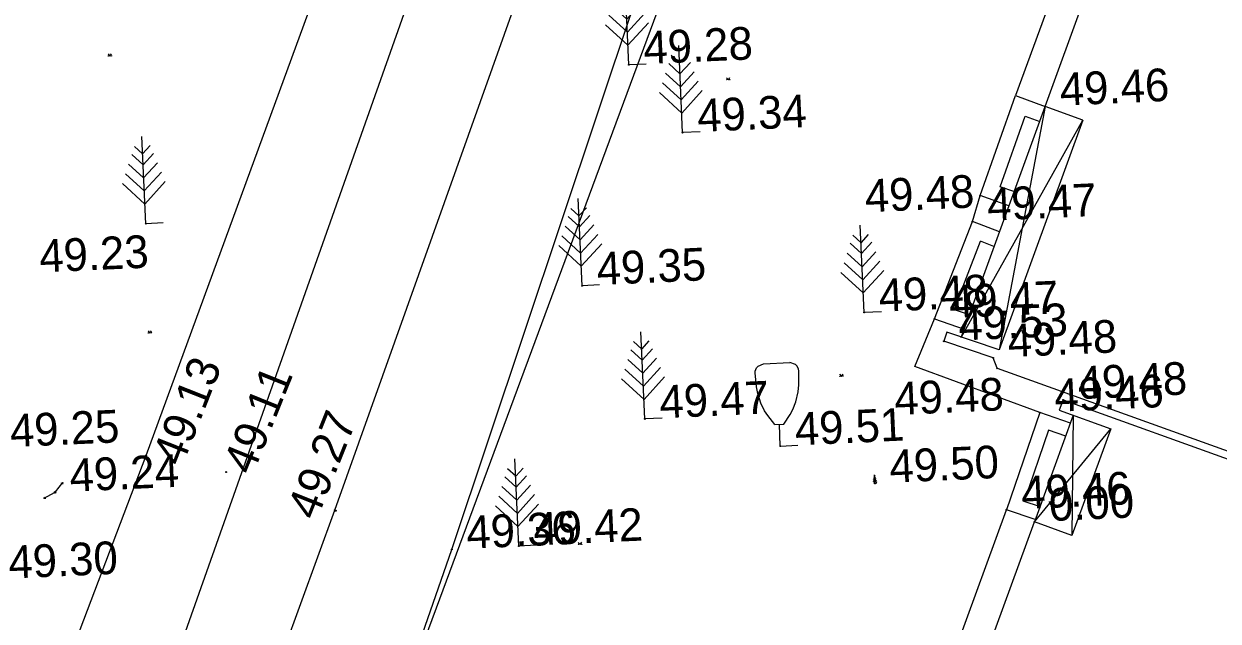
# Model space of a CAD drawing. Extents: x 641407 to 642093, y 6455165 to 6455786.
# Drawn here: x 641661.47 to 641688.85, y 6455568.89 to 6455582.57 of the extents above; entities that cross this region are included whole.
import ezdxf

# ---------------------------------------------------------------- set-up
doc = ezdxf.new("R2010")
doc.units = 0
for name, color, linetype in [('40_KRUNDIPII', 7, 'Continuous'), ('63_KARVUD', 7, 'Continuous'), ('AIAD', 7, 'Continuous'), ('Default', 7, 'Continuous'), ('KALLAS', 7, 'Continuous'), ('KRAAV', 7, 'Continuous'), ('PUUDPQQSAD', 7, 'Continuous'), ('RESTKAEV', 7, 'Continuous'), ('SIDEPOST', 7, 'Continuous'), ('TANAV', 7, 'Continuous'), ('TEEAAR', 7, 'Continuous'), ('VALGUSTUSPOST', 7, 'Continuous')]:
    doc.layers.add(name, color=color, linetype=linetype)

# ---------------------------------------------------------------- blocks, each defined once
blk = doc.blocks.new('PUNK11')
at = {"layer": 'Default'}
blk.add_circle((0, 0), 10, dxfattribs=at)
blk = doc.blocks.new('VMAND8')
at = {"layer": 'AIAD'}
for p, q in [((0, 0), (0, 2000)), ((0, 1600), (-181.08, 1781.08)), ((0, 1600), (181.08, 1781.08)), ((0, 1050), (-329.73, 1379.73)), ((0, 1350), (-248.65, 1598.65)), ((0, 1350), (248.65, 1598.65)), ((0, 1050), (329.73, 1379.73)), ((0, 750), (-410.81, 1160.81)), ((0, 750), (410.81, 1160.81)), ((0, 450), (-491.89, 941.89)), ((0, 450), (491.89, 941.89)), ((400, 0), (0, 0))]:
    blk.add_line(p, q, dxfattribs=at)
blk = doc.blocks.new('VKIT10')
at = {"layer": 'AIAD'}
for p, q in [((-300, 1900), (300, 1900)), ((-100, 500), (100, 500)), ((0, 0), (0, 500)), ((0, 0), (400, 0))]:
    blk.add_line(p, q, dxfattribs=at)
for points in [[(-100, 500), (-258.4, 712.96), (-322.92, 824.71), (-400, 1000), (-461.28, 1225.3), (-484.95, 1381.3), (-500, 1700), (-497.94, 1741.58), (-468.34, 1813.02), (-428.03, 1850.1), (-300, 1900)], [(100, 500), (258.4, 712.96), (322.92, 824.71), (400, 1000), (461.28, 1225.3), (484.95, 1381.3), (500, 1700), (497.94, 1741.58), (468.34, 1813.02), (428.03, 1850.1), (300, 1900)]]:
    blk.add_lwpolyline(points, dxfattribs=at)
blk = doc.blocks.new('VKUUS8')
at = {"layer": 'Default'}
for p, q in [((0, 55), (-47.529, 28.595)), ((0, 90), (-38.396, 68.669)), ((0, 120), (-29.795, 103.447)), ((0, 150), (-21.195, 138.225)), ((0, 180), (-12.594, 173.003)), ((0, 0), (0, 200)), ((0, 180), (12.594, 173.003)), ((0, 150), (21.195, 138.225)), ((0, 120), (29.795, 103.447)), ((0, 90), (38.396, 68.669)), ((0, 55), (47.529, 28.595)), ((40, 0), (0, 0))]:
    blk.add_line(p, q, dxfattribs=at)
blk = doc.blocks.new('VELT12')
at = {"layer": 'Default'}
blk.add_circle((0, 0), 20, dxfattribs=at)
blk = doc.blocks.new('WMNO11')
at = {"layer": 'Default'}
blk.add_line((20, 0), (290.002, -0.001), dxfattribs=at)
blk.add_lwpolyline([(253.593, 17.613), (290.002, -0.001), (253.076, -17.623)], dxfattribs=at)
blk = doc.blocks.new('VMUR13')
at = {"layer": 'Default'}
for p, q in [((-40, 51), (0, 0)), ((0, 0), (40, 51))]:
    blk.add_line(p, q, dxfattribs=at)
for centre, radius in [((-35, 6), 4.28), ((35, 6), 4.52)]:
    blk.add_circle(centre, radius, dxfattribs=at)

msp = doc.modelspace()

# ---------------------------------------------------------------- linework, layer by layer
at = {"layer": '40_KRUNDIPII'}
for p, q in [((641666.109, 6455572.305), (641666.109, 6455572.305)), ((641666.109, 6455572.305), (641666.109, 6455572.305)), ((641666.109, 6455572.305), (641666.109, 6455572.305)), ((641666.109, 6455572.305), (641666.109, 6455572.305)), ((641668.624, 6455571.419), (641668.624, 6455571.419)), ((641668.624, 6455571.419), (641668.624, 6455571.419)), ((641668.624, 6455571.419), (641668.624, 6455571.419)), ((641668.624, 6455571.419), (641668.624, 6455571.419))]:
    msp.add_line(p, q, dxfattribs=at)
msp.add_lwpolyline([(641660.84, 6455541.989), (641686.158, 6455610.263), (641821.195, 6455560.53), (641803.496, 6455511.644), (641756.482, 6455528.666), (641749.677, 6455509.864), (641691.37, 6455530.975)], close=True, dxfattribs=at)
at = {"layer": 'AIAD'}
for p, q in [((641675.343, 6455581.633), (641675.343, 6455581.633)), ((641675.343, 6455581.633), (641675.343, 6455581.633)), ((641675.343, 6455581.633), (641675.343, 6455581.633)), ((641675.343, 6455581.633), (641675.343, 6455581.633)), ((641676.576, 6455580.08), (641676.576, 6455580.08)), ((641676.576, 6455580.08), (641676.576, 6455580.08)), ((641676.576, 6455580.08), (641676.576, 6455580.08)), ((641676.576, 6455580.08), (641676.576, 6455580.08)), ((641664.267, 6455577.995), (641664.267, 6455577.995)), ((641664.267, 6455577.995), (641664.267, 6455577.995)), ((641664.267, 6455577.995), (641664.267, 6455577.995)), ((641664.267, 6455577.995), (641664.267, 6455577.995)), ((641674.271, 6455576.573), (641674.271, 6455576.573)), ((641674.271, 6455576.573), (641674.271, 6455576.573)), ((641674.271, 6455576.573), (641674.271, 6455576.573)), ((641674.271, 6455576.573), (641674.271, 6455576.573)), ((641680.738, 6455575.96), (641680.738, 6455575.96)), ((641680.738, 6455575.96), (641680.738, 6455575.96)), ((641680.738, 6455575.96), (641680.738, 6455575.96)), ((641680.738, 6455575.96), (641680.738, 6455575.96)), ((641675.711, 6455573.522), (641675.711, 6455573.522)), ((641675.711, 6455573.522), (641675.711, 6455573.522)), ((641675.711, 6455573.522), (641675.711, 6455573.522)), ((641675.711, 6455573.522), (641675.711, 6455573.522)), ((641678.816, 6455572.901), (641678.816, 6455572.901)), ((641678.816, 6455572.901), (641678.816, 6455572.901)), ((641678.816, 6455572.901), (641678.816, 6455572.901)), ((641678.816, 6455572.901), (641678.816, 6455572.901)), ((641680.984, 6455572.044), (641680.984, 6455572.044)), ((641680.984, 6455572.044), (641680.984, 6455572.044)), ((641680.984, 6455572.044), (641680.984, 6455572.044)), ((641680.984, 6455572.044), (641680.984, 6455572.044)), ((641672.822, 6455570.61), (641672.822, 6455570.61)), ((641672.822, 6455570.61), (641672.822, 6455570.61)), ((641672.822, 6455570.61), (641672.822, 6455570.61)), ((641672.822, 6455570.61), (641672.822, 6455570.61))]:
    msp.add_line(p, q, dxfattribs=at)
at = {"layer": 'KALLAS'}
for p, q in [((641664.28, 6455572.687), (641664.28, 6455572.687)), ((641664.28, 6455572.687), (641664.28, 6455572.687)), ((641664.28, 6455572.687), (641664.28, 6455572.687)), ((641664.28, 6455572.687), (641664.28, 6455572.687)), ((641668.6, 6455571.434), (641668.6, 6455571.434)), ((641668.6, 6455571.434), (641668.6, 6455571.434)), ((641668.6, 6455571.434), (641668.6, 6455571.434)), ((641668.6, 6455571.434), (641668.6, 6455571.434)), ((641671.285, 6455570.534), (641671.285, 6455570.534)), ((641671.285, 6455570.534), (641671.285, 6455570.534)), ((641671.285, 6455570.534), (641671.285, 6455570.534)), ((641671.285, 6455570.534), (641671.285, 6455570.534))]:
    msp.add_line(p, q, dxfattribs=at)
for points in [[(641659.56, 6455560.281), (641664.28, 6455572.687), (641668.664, 6455584.656), (641673.158, 6455595.574), (641674.384, 6455600.24), (641673.521, 6455601.166), (641665.556, 6455603.281)], [(641659.56, 6455560.281), (641664.28, 6455572.687), (641668.664, 6455584.656), (641673.158, 6455595.574), (641674.384, 6455600.24), (641673.521, 6455601.166), (641665.556, 6455603.281)], [(641661.357, 6455551.215), (641661.586, 6455552.194), (641668.6, 6455571.434), (641672.77, 6455583.108), (641675.976, 6455591.983), (641676.528, 6455592.848), (641677.276, 6455593.62), (641678.118, 6455594.231), (641679.045, 6455594.735), (641683.801, 6455596.465), (641684.786, 6455596.66), (641685.836, 6455596.733), (641687.086, 6455596.538), (641703.267, 6455591.264)], [(641661.357, 6455551.215), (641661.586, 6455552.194), (641668.6, 6455571.434), (641672.77, 6455583.108), (641675.976, 6455591.983), (641676.528, 6455592.848), (641677.276, 6455593.62), (641678.118, 6455594.231), (641679.045, 6455594.735), (641683.801, 6455596.465), (641684.786, 6455596.66), (641685.836, 6455596.733), (641687.086, 6455596.538), (641703.267, 6455591.264)], [(641685.372, 6455539.69), (641680.568, 6455540.538), (641670.258, 6455544.13), (641665.736, 6455546.052), (641664.911, 6455546.699), (641664.331, 6455548.458), (641665.349, 6455553.471), (641671.285, 6455570.534), (641675.468, 6455583.027), (641680.414, 6455595.054)], [(641685.372, 6455539.69), (641680.568, 6455540.538), (641670.258, 6455544.13), (641665.736, 6455546.052), (641664.911, 6455546.699), (641664.331, 6455548.458), (641665.349, 6455553.471), (641671.285, 6455570.534), (641675.468, 6455583.027), (641680.414, 6455595.054)]]:
    msp.add_lwpolyline(points, dxfattribs=at)
at = {"layer": 'KRAAV'}
msp.add_line((641662.187, 6455571.84), (641662.187, 6455571.84), dxfattribs=at)
msp.add_line((641662.187, 6455571.84), (641662.187, 6455571.84), dxfattribs=at)
msp.add_line((641662.187, 6455571.84), (641662.187, 6455571.84), dxfattribs=at)
msp.add_line((641662.187, 6455571.84), (641662.187, 6455571.84), dxfattribs=at)
at = {"layer": 'PUUDPQQSAD'}
for p, q in [((641684.889, 6455580.682), (641688.558, 6455590.768)), ((641684.889, 6455580.682), (641688.558, 6455590.768)), ((641682.963, 6455575.386), (641684.889, 6455580.682)), ((641682.963, 6455575.386), (641684.889, 6455580.682)), ((641684.889, 6455580.682), (641683.832, 6455575.102)), ((641684.889, 6455580.682), (641683.832, 6455575.102)), ((641684.889, 6455580.682), (641684.889, 6455580.682)), ((641685.748, 6455580.369), (641684.889, 6455580.682)), ((641684.889, 6455580.682), (641684.889, 6455580.682)), ((641684.889, 6455580.682), (641684.889, 6455580.682)), ((641684.889, 6455580.682), (641684.889, 6455580.682)), ((641685.748, 6455580.369), (641684.889, 6455580.682)), ((641682.963, 6455575.386), (641685.748, 6455580.369)), ((641682.963, 6455575.386), (641685.748, 6455580.369)), ((641685.748, 6455580.369), (641683.832, 6455575.102)), ((641685.748, 6455580.369), (641683.832, 6455575.102)), ((641682.633, 6455575.507), (641682.564, 6455575.302)), ((641682.633, 6455575.507), (641682.564, 6455575.302)), ((641682.564, 6455575.302), (641682.564, 6455575.302)), ((641682.564, 6455575.302), (641682.564, 6455575.302)), ((641682.564, 6455575.302), (641682.564, 6455575.302)), ((641682.564, 6455575.302), (641682.564, 6455575.302)), ((641683.832, 6455575.102), (641682.633, 6455575.507)), ((641683.832, 6455575.102), (641682.633, 6455575.507)), ((641683.694, 6455574.921), (641683.694, 6455574.921)), ((641683.694, 6455574.921), (641683.694, 6455574.921)), ((641683.694, 6455574.921), (641683.694, 6455574.921)), ((641683.694, 6455574.921), (641683.694, 6455574.921)), ((641683.784, 6455574.682), (641683.784, 6455574.682)), ((641683.784, 6455574.682), (641694.062, 6455571)), ((641683.784, 6455574.682), (641683.784, 6455574.682)), ((641683.784, 6455574.682), (641683.784, 6455574.682)), ((641683.784, 6455574.682), (641683.784, 6455574.682)), ((641683.784, 6455574.682), (641694.062, 6455571)), ((641685.297, 6455573.958), (641685.212, 6455573.722)), ((641685.297, 6455573.958), (641685.212, 6455573.722)), ((641685.297, 6455573.958), (641685.297, 6455573.958)), ((641685.297, 6455573.958), (641696.885, 6455569.807)), ((641685.297, 6455573.958), (641685.297, 6455573.958)), ((641685.297, 6455573.958), (641685.297, 6455573.958)), ((641685.297, 6455573.958), (641685.297, 6455573.958)), ((641685.297, 6455573.958), (641696.885, 6455569.807)), ((641685.212, 6455573.722), (641686.389, 6455573.294)), ((641685.212, 6455573.722), (641686.389, 6455573.294)), ((641685.53, 6455573.607), (641684.642, 6455571.165)), ((641685.53, 6455573.607), (641684.642, 6455571.165)), ((641685.53, 6455573.607), (641685.501, 6455570.853)), ((641685.53, 6455573.607), (641685.501, 6455570.853)), ((641684.642, 6455571.165), (641686.389, 6455573.294)), ((641684.642, 6455571.165), (641686.389, 6455573.294)), ((641686.389, 6455573.294), (641685.501, 6455570.853)), ((641686.389, 6455573.294), (641685.501, 6455570.853)), ((641680.944, 6455561.044), (641684.642, 6455571.165)), ((641680.944, 6455561.044), (641684.642, 6455571.165)), ((641684.642, 6455571.165), (641684.642, 6455571.165)), ((641685.501, 6455570.853), (641684.642, 6455571.165)), ((641684.642, 6455571.165), (641684.642, 6455571.165)), ((641684.642, 6455571.165), (641684.642, 6455571.165)), ((641684.642, 6455571.165), (641684.642, 6455571.165)), ((641685.501, 6455570.853), (641684.642, 6455571.165))]:
    msp.add_line(p, q, dxfattribs=at)
msp.add_lwpolyline([(641683.784, 6455574.682), (641683.694, 6455574.921), (641682.564, 6455575.302)], dxfattribs=at)
msp.add_lwpolyline([(641683.784, 6455574.682), (641683.694, 6455574.921), (641682.564, 6455575.302)], dxfattribs=at)
at = {"layer": 'SIDEPOST'}
msp.add_line((641659.858, 6455553.625), (641677.316, 6455602.936), dxfattribs=at)
msp.add_line((641659.858, 6455553.625), (641677.316, 6455602.936), dxfattribs=at)
at = {"layer": 'TANAV'}
for p, q in [((641685.651, 6455584.877), (641684.208, 6455580.929)), ((641685.651, 6455584.877), (641684.208, 6455580.929)), ((641683.396, 6455578.637), (641684.208, 6455580.929)), ((641683.396, 6455578.637), (641684.208, 6455580.929)), ((641684.208, 6455580.929), (641684.889, 6455580.682)), ((641684.208, 6455580.929), (641684.889, 6455580.682)), ((641683.855, 6455578.843), (641684.426, 6455580.457)), ((641683.855, 6455578.843), (641684.426, 6455580.457)), ((641684.426, 6455580.457), (641684.763, 6455580.335)), ((641684.426, 6455580.457), (641684.763, 6455580.335)), ((641683.221, 6455578.047), (641683.396, 6455578.637)), ((641683.221, 6455578.047), (641683.396, 6455578.637)), ((641683.396, 6455578.637), (641683.396, 6455578.637)), ((641684.057, 6455578.403), (641683.396, 6455578.637)), ((641683.396, 6455578.637), (641683.396, 6455578.637)), ((641683.396, 6455578.637), (641683.396, 6455578.637)), ((641683.396, 6455578.637), (641683.396, 6455578.637)), ((641684.057, 6455578.403), (641683.396, 6455578.637)), ((641684.172, 6455578.73), (641683.855, 6455578.843)), ((641684.172, 6455578.73), (641683.855, 6455578.843)), ((641682.35, 6455575.815), (641683.221, 6455578.047)), ((641682.35, 6455575.815), (641683.221, 6455578.047)), ((641683.221, 6455578.047), (641683.221, 6455578.047)), ((641683.837, 6455577.806), (641683.221, 6455578.047)), ((641683.221, 6455578.047), (641683.221, 6455578.047)), ((641683.221, 6455578.047), (641683.221, 6455578.047)), ((641683.221, 6455578.047), (641683.221, 6455578.047)), ((641683.837, 6455577.806), (641683.221, 6455578.047)), ((641682.798, 6455576.031), (641683.407, 6455577.592)), ((641682.798, 6455576.031), (641683.407, 6455577.592)), ((641683.708, 6455577.475), (641683.407, 6455577.592)), ((641683.708, 6455577.475), (641683.407, 6455577.592)), ((641682.798, 6455576.031), (641683.146, 6455575.912)), ((641682.798, 6455576.031), (641683.146, 6455575.912)), ((641682.35, 6455575.815), (641682.35, 6455575.815)), ((641682.35, 6455575.815), (641683.034, 6455575.582)), ((641682.35, 6455575.815), (641682.35, 6455575.815)), ((641682.35, 6455575.815), (641682.35, 6455575.815)), ((641682.35, 6455575.815), (641682.35, 6455575.815)), ((641682.35, 6455575.815), (641683.034, 6455575.582)), ((641684.764, 6455573.669), (641684.004, 6455571.442)), ((641684.764, 6455573.669), (641684.004, 6455571.442)), ((641684.764, 6455573.669), (641684.764, 6455573.669)), ((641685.469, 6455573.428), (641684.764, 6455573.669)), ((641684.764, 6455573.669), (641684.764, 6455573.669)), ((641684.764, 6455573.669), (641684.764, 6455573.669)), ((641684.764, 6455573.669), (641684.764, 6455573.669)), ((641685.469, 6455573.428), (641684.764, 6455573.669)), ((641684.962, 6455573.262), (641684.407, 6455571.635)), ((641684.962, 6455573.262), (641684.407, 6455571.635)), ((641685.365, 6455573.125), (641684.962, 6455573.262)), ((641685.365, 6455573.125), (641684.962, 6455573.262)), ((641684.761, 6455571.514), (641684.407, 6455571.635)), ((641684.761, 6455571.514), (641684.407, 6455571.635)), ((641682.558, 6455567.495), (641684.004, 6455571.442)), ((641682.558, 6455567.495), (641684.004, 6455571.442)), ((641684.004, 6455571.442), (641684.004, 6455571.442)), ((641684.66, 6455571.218), (641684.004, 6455571.442)), ((641684.004, 6455571.442), (641684.004, 6455571.442)), ((641684.004, 6455571.442), (641684.004, 6455571.442)), ((641684.004, 6455571.442), (641684.004, 6455571.442)), ((641684.66, 6455571.218), (641684.004, 6455571.442))]:
    msp.add_line(p, q, dxfattribs=at)
msp.add_lwpolyline([(641684.764, 6455573.669), (641681.902, 6455574.722), (641682.35, 6455575.815)], dxfattribs=at)
msp.add_lwpolyline([(641684.764, 6455573.669), (641681.902, 6455574.722), (641682.35, 6455575.815)], dxfattribs=at)

# ---------------------------------------------------------------- block references
at = {"layer": '40_KRUNDIPII', "xscale": 0.0009999011189044575, "yscale": 0.0009999011189044575, "rotation": 2.564087396761455}
for p in [(641666.109, 6455572.305), (641666.109, 6455572.305), (641668.624, 6455571.419), (641668.624, 6455571.419)]:
    msp.add_blockref('PUNK11', p, dxfattribs=at)
at = {"layer": 'AIAD', "xscale": 0.0009999011189044575, "yscale": 0.0009999011189044575, "rotation": 2.564087396761455}
for name, p in [('VMAND8', (641675.343, 6455581.633)), ('VMAND8', (641675.343, 6455581.633)), ('VMAND8', (641676.576, 6455580.08)), ('VMAND8', (641676.576, 6455580.08)), ('VMAND8', (641664.267, 6455577.995)), ('VMAND8', (641664.267, 6455577.995)), ('VMAND8', (641674.271, 6455576.573)), ('VMAND8', (641674.271, 6455576.573)), ('VMAND8', (641680.738, 6455575.96)), ('VMAND8', (641680.738, 6455575.96)), ('VMAND8', (641675.711, 6455573.522)), ('VMAND8', (641675.711, 6455573.522)), ('VKIT10', (641678.816, 6455572.901)), ('VKIT10', (641678.816, 6455572.901)), ('VMAND8', (641672.822, 6455570.61)), ('VMAND8', (641672.822, 6455570.61)), ('VKUUS8', (641680.984, 6455572.044)), ('VKUUS8', (641680.984, 6455572.044))]:
    msp.add_blockref(name, p, dxfattribs=at)
at = {"layer": 'KRAAV'}
for name, xscale, yscale, rotation in [('WMNO11', 0.0009999030009087814, 0.0009999030009087812, 51.287630715987795), ('WMNO11', 0.0009999030009087814, 0.0009999030009087812, 51.287630715987795), ('WMNO11', 0.0009999033029922553, 0.0009999033029922555, -150.5576489704598), ('WMNO11', 0.0009999033029922553, 0.0009999033029922555, -150.5576489704598), ('VELT12', 0.0009999011189044575, 0.0009999011189044575, 2.564087396761455), ('VELT12', 0.0009999011189044575, 0.0009999011189044575, 2.564087396761455)]:
    msp.add_blockref(name, (641662.187, 6455571.84), dxfattribs=dict(at, xscale=xscale, yscale=yscale, rotation=rotation))
at = {"layer": 'RESTKAEV', "xscale": 0.0009999011189044575, "yscale": 0.0009999011189044575, "rotation": 2.564087396761455}
for p in [(641663.446, 6455581.833), (641663.446, 6455581.833), (641677.624, 6455581.288), (641677.624, 6455581.288), (641664.365, 6455575.488), (641664.365, 6455575.488), (641680.217, 6455574.497), (641680.217, 6455574.497), (641674.224, 6455570.645), (641674.224, 6455570.645)]:
    msp.add_blockref('VMUR13', p, dxfattribs=at)
at = {"layer": 'VALGUSTUSPOST', "xscale": 0.0009999011189044575, "yscale": 0.0009999011189044575, "rotation": 2.564087396761455}
for p in [(641675.343, 6455581.633), (641675.343, 6455581.633), (641684.889, 6455580.682), (641684.889, 6455580.682), (641676.576, 6455580.08), (641676.576, 6455580.08), (641683.396, 6455578.637), (641683.396, 6455578.637), (641683.221, 6455578.047), (641683.221, 6455578.047), (641664.267, 6455577.995), (641664.267, 6455577.995), (641674.271, 6455576.573), (641674.271, 6455576.573), (641680.738, 6455575.96), (641680.738, 6455575.96), (641682.35, 6455575.815), (641682.35, 6455575.815), (641682.564, 6455575.302), (641682.564, 6455575.302), (641683.694, 6455574.921), (641683.694, 6455574.921), (641683.784, 6455574.682), (641683.784, 6455574.682), (641685.297, 6455573.958), (641685.297, 6455573.958), (641684.764, 6455573.669), (641684.764, 6455573.669), (641675.711, 6455573.522), (641675.711, 6455573.522), (641678.816, 6455572.901), (641678.816, 6455572.901), (641664.28, 6455572.687), (641664.28, 6455572.687), (641666.109, 6455572.305), (641666.109, 6455572.305), (641680.984, 6455572.044), (641680.984, 6455572.044), (641662.187, 6455571.84), (641662.187, 6455571.84), (641668.6, 6455571.434), (641668.6, 6455571.434), (641668.624, 6455571.419), (641668.624, 6455571.419), (641684.004, 6455571.442), (641684.004, 6455571.442), (641684.642, 6455571.165), (641684.642, 6455571.165), (641671.285, 6455570.534), (641671.285, 6455570.534), (641672.822, 6455570.61), (641672.822, 6455570.61)]:
    msp.add_blockref('PUNK11', p, dxfattribs=at)

# ---------------------------------------------------------------- texts
at = {"layer": '40_KRUNDIPII'}
for s, rotation, p in [('49.11', 68.0895, (641666.716, 6455572.208)), ('49.11', 68.0895, (641666.716, 6455572.208)), ('49.27', 68.1427, (641668.181, 6455571.172)), ('49.27', 68.1427, (641668.181, 6455571.172))]:
    msp.add_text(s, height=0.7499, rotation=rotation, dxfattribs=at).set_placement(p)
at = {"layer": '63_KARVUD'}
for s, p in [('49.28', (641675.692, 6455581.649)), ('49.28', (641675.692, 6455581.649)), ('49.46', (641685.239, 6455580.697)), ('49.46', (641685.239, 6455580.697)), ('49.47', (641683.571, 6455578.062)), ('49.47', (641683.571, 6455578.062)), ('49.35', (641674.621, 6455576.589)), ('49.35', (641674.621, 6455576.589)), ('49.48', (641681.087, 6455575.975)), ('49.48', (641681.087, 6455575.975)), ('49.47', (641682.699, 6455575.83)), ('49.47', (641682.699, 6455575.83)), ('49.53', (641682.913, 6455575.317)), ('49.53', (641682.913, 6455575.317)), ('49.48', (641684.043, 6455574.937)), ('49.48', (641684.043, 6455574.937)), ('49.48', (641685.647, 6455573.973)), ('49.48', (641685.647, 6455573.973)), ('49.46', (641685.113, 6455573.684)), ('49.46', (641685.113, 6455573.684)), ('49.47', (641676.061, 6455573.537)), ('49.47', (641676.061, 6455573.537)), ('49.25', (641661.17, 6455572.876)), ('49.25', (641661.17, 6455572.876)), ('49.51', (641679.165, 6455572.917)), ('49.51', (641679.165, 6455572.917)), ('49.50', (641681.334, 6455572.06)), ('49.50', (641681.334, 6455572.06)), ('49.24', (641662.537, 6455571.856)), ('49.24', (641662.537, 6455571.856)), ('49.46', (641684.353, 6455571.457)), ('49.46', (641684.353, 6455571.457)), ('0.00', (641684.991, 6455571.181)), ('0.00', (641684.991, 6455571.181)), ('49.42', (641673.171, 6455570.625)), ('49.42', (641673.171, 6455570.625)), ('49.36', (641671.634, 6455570.549)), ('49.36', (641671.634, 6455570.549)), ('49.30', (641661.135, 6455569.865)), ('49.30', (641661.135, 6455569.865))]:
    msp.add_text(s, height=0.7499, rotation=2.5641, dxfattribs=at).set_placement(p)
at = {"layer": 'TEEAAR'}
for s, rotation, p in [('49.34', 2.5641, (641676.926, 6455580.096)), ('49.34', 2.5641, (641676.926, 6455580.096)), ('49.48', 2.5641, (641680.769, 6455578.256)), ('49.48', 2.5641, (641680.769, 6455578.256)), ('49.23', 2.5641, (641661.843, 6455576.877)), ('49.23', 2.5641, (641661.843, 6455576.877)), ('49.13', 68.4446, (641665.097, 6455572.405)), ('49.13', 68.4446, (641665.097, 6455572.405)), ('49.48', 2.5641, (641681.444, 6455573.612)), ('49.48', 2.5641, (641681.444, 6455573.612))]:
    msp.add_text(s, height=0.7499, rotation=rotation, dxfattribs=at).set_placement(p)

doc.saveas('drawing.dxf')
